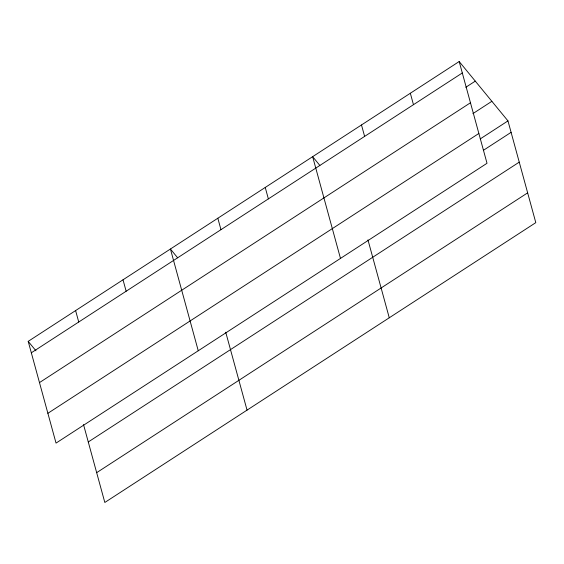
<?xml version="1.0" encoding="UTF-8"?>
<svg xmlns="http://www.w3.org/2000/svg" width="564" height="564" viewBox="0 0 564 564"><rect width="100%" height="100%" fill="white"/><g stroke="black" fill="none" stroke-linecap="round" stroke-linejoin="round"><path stroke-width="0.85" d="M459.181 61.532L487.014 163.271L56.033 443.1L28.2 341.361L459.181 61.532L507.967 120.9L535.8 222.639L104.819 502.468L83.514 424.586M31.33 352.796L462.311 72.968M465.801 87.279L475.283 81.124M39.48 382.596L470.461 102.768M472.914 113.618L491.871 101.308M47.877 413.299L478.864 133.471M480.267 138.892L507.967 120.9M483.39 150.327L511.097 132.336M88.266 441.964L519.247 162.136M96.67 472.667L527.65 192.839M319.866 165.456L312.646 156.672L340.48 258.411M177.639 257.797L170.427 249.013L198.253 350.752M28.2 341.361L35.969 350.815M410.338 93.243L413.461 104.678M361.489 124.961L364.619 136.396M367.961 239.897L389.266 317.786M265.242 187.452L268.365 198.888M217.831 218.233L220.961 229.668M225.734 332.238L247.046 410.127M123.015 279.8L126.146 291.236M75.611 310.581L78.734 322.016"/></g></svg>
